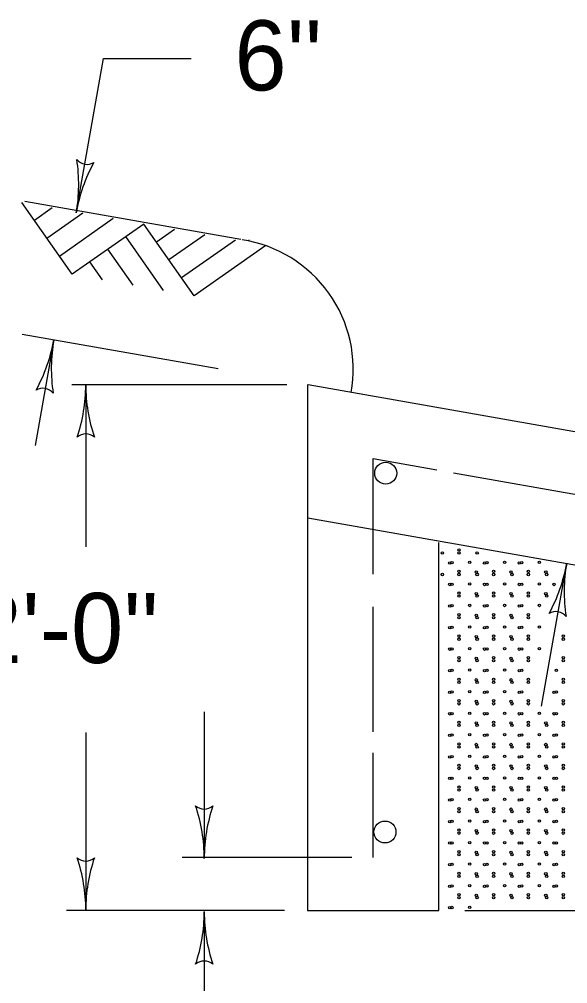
# Model space of a CAD drawing. Extents: x 1007 to 1035.5, y 1000.5 to 1021.5.
# Drawn here: x 1018.291 to 1019.855, y 1009.402 to 1012.153 of the extents above; entities that cross this region are included whole.
import ezdxf

# ---------------------------------------------------------------- set-up
doc = ezdxf.new("R2010")
doc.units = 0
for name, color, linetype in [('Level 1', 7, 'Continuous'), ('Level 2', 7, 'Continuous'), ('Level 4', 7, 'Continuous')]:
    doc.layers.add(name, color=color, linetype=linetype)

msp = doc.modelspace()

# ---------------------------------------------------------------- linework, layer by layer
at = {"layer": 'Level 1'}
for p, q in [((1018.4532, 1011.6013), (1018.5308, 1012.0413)), ((1018.5308, 1012.0413), (1018.7808, 1012.0413)), ((1018.4413, 1011.4258), (1018.2979, 1011.6306)), ((1018.9228, 1011.5253), (1018.3066, 1011.6339)), ((1018.3849, 1011.6153), (1018.3338, 1011.5794)), ((1018.472, 1011.5999), (1018.3696, 1011.5282)), ((1018.559, 1011.5846), (1018.4054, 1011.477)), ((1018.6461, 1011.5692), (1018.4413, 1011.4258)), ((1018.7895, 1011.3644), (1018.6461, 1011.5692)), ((1018.7024, 1011.3798), (1018.5949, 1011.5333)), ((1018.7332, 1011.5538), (1018.6819, 1011.518)), ((1018.8203, 1011.5385), (1018.7178, 1011.4668)), ((1018.9073, 1011.5232), (1018.7537, 1011.4156)), ((1018.9943, 1011.5078), (1018.7895, 1011.3644)), ((1018.6154, 1011.3951), (1018.5438, 1011.4975)), ((1018.5283, 1011.4104), (1018.4925, 1011.4617)), ((1018.8577, 1011.156), (1018.2994, 1011.2545)), ((1018.3893, 1011.2387), (1018.3361, 1010.9372)), ((1019.0541, 1011.1107), (1018.4409, 1011.1107)), ((1018.4805, 1011.111), (1018.4805, 1010.6478)), ((1019.1125, 1011.111), (1019.1125, 1009.611)), ((1020.5898, 1010.8506), (1019.1148, 1011.1107)), ((1020.5902, 1010.4697), (1019.1138, 1010.73)), ((1019.4875, 1009.611), (1019.4875, 1010.6607)), ((1019.7804, 1010.1938), (1019.8523, 1010.6014)), ((1018.8184, 1010.1775), (1018.8184, 1009.7592)), ((1018.4805, 1010.1188), (1018.4805, 1009.611)), ((1019.2396, 1009.7619), (1018.7555, 1009.7619)), ((1019.047, 1009.611), (1018.4253, 1009.611)), ((1018.8184, 1009.6072), (1018.8184, 1009.2469)), ((1019.1125, 1009.611), (1019.4875, 1009.611)), ((1019.5615, 1009.611), (1020.5023, 1009.611))]:
    msp.add_line(p, q, dxfattribs=at)
for centre, radius, start, end in [((1017.9916, 1011.6827), 0.4688, 349.9895, 8.6583), ((1018.4842, 1011.7768), 0.0375, 218.7641, 300.8808), ((1018.9148, 1011.5198), 0.4688, 151.3367, 169.9834), ((1017.9916, 1011.6827), 0.4688, 349.9773, 349.9895), ((1018.8686, 1011.1541), 0.375, 349.9439, 81.1703), ((1018.875, 1011.1548), 0.375, 78.9387, 79.1264), ((1017.9276, 1011.3201), 0.4687, 331.3434, 349.9901), ((1018.8509, 1011.1572), 0.4687, 169.9962, 188.665), ((1018.8509, 1011.1572), 0.4687, 169.984, 169.9962), ((1018.3582, 1011.0631), 0.0375, 38.7708, 120.8875), ((1018.0118, 1011.111), 0.4687, 341.3472, 359.9939), ((1018.0118, 1011.111), 0.4687, 341.3472, 359.9939), ((1018.9492, 1011.111), 0.4687, 179.9878, 180), ((1018.9492, 1011.111), 0.4687, 179.9878, 180), ((1018.9492, 1011.111), 0.4687, 180, 198.6688), ((1018.9492, 1011.111), 0.4687, 180, 198.6688), ((1018.4805, 1010.9328), 0.0375, 48.7746, 130.8913), ((1018.4805, 1010.9328), 0.0375, 48.7746, 130.8913), ((1019.3906, 1010.6828), 0.4688, 331.3539, 350.0006), ((1019.3906, 1010.6828), 0.4688, 331.3539, 350.0006), ((1020.3139, 1010.5201), 0.4688, 170.0067, 188.6755), ((1020.3139, 1010.5201), 0.4688, 170.0067, 188.6755), ((1020.3139, 1010.5201), 0.4688, 169.9945, 170.0067), ((1020.3139, 1010.5201), 0.4688, 169.9945, 170.0067), ((1019.8213, 1010.4259), 0.0375, 38.7813, 120.898), ((1019.8213, 1010.4259), 0.0375, 38.7813, 120.898), ((1018.8185, 1009.9374), 0.0375, 228.7746, 310.8913), ((1018.3497, 1009.7592), 0.4688, 0, 18.6688), ((1019.2872, 1009.7592), 0.4688, 161.3472, 179.9939), ((1018.4806, 1009.7892), 0.0375, 228.7746, 310.8913), ((1018.0118, 1009.611), 0.4688, 0, 18.6688), ((1018.9492, 1009.611), 0.4688, 161.3472, 179.9939), ((1018.3497, 1009.7592), 0.4688, 359.9878, 0), ((1018.0118, 1009.611), 0.4688, 359.9878, 0), ((1018.3497, 1009.6072), 0.4688, 341.3472, 359.9939), ((1019.2872, 1009.6072), 0.4688, 179.9878, 180), ((1019.2872, 1009.6072), 0.4688, 180, 198.6688), ((1018.8184, 1009.4289), 0.0375, 48.7746, 130.8913)]:
    msp.add_arc(centre, radius, start, end, dxfattribs=at)
at = {"layer": 'Level 2'}
for p, q in [((1019.3, 1010.5707), (1019.3, 1010.9002)), ((1019.3, 1010.9002), (1019.4819, 1010.8681)), ((1019.5296, 1010.8597), (1019.9838, 1010.7796)), ((1019.3, 1010.1201), (1019.3, 1010.4772)), ((1019.3, 1009.7619), (1019.3, 1010.0606))]:
    msp.add_line(p, q, dxfattribs=at)
for centre in [(1019.3361, 1010.8584), (1019.3338, 1009.8346)]:
    msp.add_circle(centre, 0.0313, dxfattribs=at)
at = {"layer": 'Level 4'}
for centre in [(1019.4977, 1010.6308), (1019.5448, 1010.6394), (1019.5448, 1010.6308), (1019.5968, 1010.6308), (1019.5187, 1010.6023), (1019.5254, 1010.6031), (1019.5758, 1010.6039), (1019.6178, 1010.6023), (1019.6246, 1010.6031), (1019.675, 1010.6039), (1019.717, 1010.6023), (1019.7238, 1010.6031), (1019.7742, 1010.6039), (1019.4977, 1010.5693), (1019.5448, 1010.5779), (1019.5448, 1010.5693), (1019.5943, 1010.5762), (1019.5968, 1010.5693), (1019.6439, 1010.5779), (1019.6439, 1010.5693), (1019.6935, 1010.5762), (1019.696, 1010.5693), (1019.7431, 1010.5779), (1019.7431, 1010.5693), (1019.7927, 1010.5762), (1019.7952, 1010.5693), (1019.5187, 1010.5408), (1019.5254, 1010.5416), (1019.5758, 1010.5424), (1019.6178, 1010.5408), (1019.6246, 1010.5416), (1019.675, 1010.5424), (1019.717, 1010.5408), (1019.7238, 1010.5416), (1019.7742, 1010.5424), (1019.8162, 1010.5408), (1019.5448, 1010.5164), (1019.5448, 1010.5078), (1019.5943, 1010.5147), (1019.5968, 1010.5078), (1019.6439, 1010.5164), (1019.6439, 1010.5078), (1019.6935, 1010.5147), (1019.696, 1010.5078), (1019.7431, 1010.5164), (1019.7431, 1010.5078), (1019.7927, 1010.5147), (1019.7952, 1010.5078), (1019.5187, 1010.4793), (1019.5254, 1010.4801), (1019.5758, 1010.4809), (1019.6178, 1010.4793), (1019.6246, 1010.4801), (1019.675, 1010.4809), (1019.717, 1010.4793), (1019.7238, 1010.4801), (1019.7742, 1010.4809), (1019.5448, 1010.4549), (1019.5943, 1010.4532), (1019.6439, 1010.4549), (1019.6935, 1010.4532), (1019.7431, 1010.4549), (1019.5448, 1010.4463), (1019.5968, 1010.4463), (1019.6439, 1010.4463), (1019.696, 1010.4463), (1019.7431, 1010.4463), (1019.5187, 1010.4178), (1019.5254, 1010.4186), (1019.5758, 1010.4194), (1019.6178, 1010.4178), (1019.6246, 1010.4186), (1019.675, 1010.4194), (1019.717, 1010.4178), (1019.7238, 1010.4186), (1019.7742, 1010.4194), (1019.5448, 1010.3934), (1019.5448, 1010.3848), (1019.5943, 1010.3917), (1019.5968, 1010.3848), (1019.6439, 1010.3934), (1019.6439, 1010.3848), (1019.6935, 1010.3917), (1019.696, 1010.3848), (1019.7431, 1010.3934), (1019.7431, 1010.3848), (1019.8423, 1010.3934), (1019.8423, 1010.3848), (1019.5187, 1010.3563), (1019.5254, 1010.3571), (1019.5758, 1010.3579), (1019.6178, 1010.3563), (1019.6246, 1010.3571), (1019.675, 1010.3579), (1019.717, 1010.3563), (1019.7238, 1010.3571), (1019.7742, 1010.3579), (1019.5448, 1010.3319), (1019.5448, 1010.3233), (1019.5943, 1010.3302), (1019.5968, 1010.3233), (1019.6439, 1010.3319), (1019.6439, 1010.3233), (1019.6935, 1010.3302), (1019.696, 1010.3233), (1019.7431, 1010.3319), (1019.7431, 1010.3233), (1019.8423, 1010.3319), (1019.8423, 1010.3233), (1019.5187, 1010.2948), (1019.5254, 1010.2956), (1019.5758, 1010.2964), (1019.6178, 1010.2948), (1019.6246, 1010.2956), (1019.675, 1010.2964), (1019.717, 1010.2948), (1019.7238, 1010.2956), (1019.8229, 1010.2956), (1019.5448, 1010.2704), (1019.5448, 1010.2618), (1019.5943, 1010.2687), (1019.5968, 1010.2618), (1019.6439, 1010.2704), (1019.6439, 1010.2618), (1019.6935, 1010.2687), (1019.696, 1010.2618), (1019.7431, 1010.2704), (1019.7431, 1010.2618), (1019.8423, 1010.2704), (1019.8423, 1010.2618), (1019.5187, 1010.2333), (1019.5254, 1010.2341), (1019.5758, 1010.2349), (1019.6178, 1010.2333), (1019.6246, 1010.2341), (1019.675, 1010.2349), (1019.717, 1010.2333), (1019.7238, 1010.2341), (1019.8162, 1010.2333), (1019.8229, 1010.2341), (1019.5448, 1010.2089), (1019.5943, 1010.2072), (1019.6439, 1010.2089), (1019.6935, 1010.2072), (1019.7431, 1010.2089), (1019.8423, 1010.2089), (1019.5448, 1010.2003), (1019.5968, 1010.2003), (1019.6439, 1010.2003), (1019.696, 1010.2003), (1019.7431, 1010.2003), (1019.8423, 1010.2003), (1019.5187, 1010.1718), (1019.5254, 1010.1726), (1019.5758, 1010.1734), (1019.6178, 1010.1718), (1019.6246, 1010.1726), (1019.675, 1010.1734), (1019.717, 1010.1718), (1019.7238, 1010.1726), (1019.7742, 1010.1734), (1019.8162, 1010.1718), (1019.8229, 1010.1726), (1019.5448, 1010.1474), (1019.5448, 1010.1388), (1019.5943, 1010.1457), (1019.5968, 1010.1388), (1019.6439, 1010.1474), (1019.6439, 1010.1388), (1019.6935, 1010.1457), (1019.696, 1010.1388), (1019.7431, 1010.1474), (1019.7431, 1010.1388), (1019.7927, 1010.1457), (1019.7952, 1010.1388), (1019.8423, 1010.1474), (1019.8423, 1010.1388), (1019.5187, 1010.1103), (1019.5254, 1010.1111), (1019.5758, 1010.1119), (1019.6178, 1010.1103), (1019.6246, 1010.1111), (1019.675, 1010.1119), (1019.717, 1010.1103), (1019.7238, 1010.1111), (1019.7742, 1010.1119), (1019.8162, 1010.1103), (1019.8229, 1010.1111), (1019.5448, 1010.0859), (1019.5448, 1010.0773), (1019.5943, 1010.0842), (1019.5968, 1010.0773), (1019.6439, 1010.0859), (1019.6439, 1010.0773), (1019.6935, 1010.0842), (1019.696, 1010.0773), (1019.7431, 1010.0859), (1019.7431, 1010.0773), (1019.7927, 1010.0842), (1019.7952, 1010.0773), (1019.8423, 1010.0859), (1019.8423, 1010.0773), (1019.5187, 1010.0488), (1019.5254, 1010.0496), (1019.5758, 1010.0504), (1019.6178, 1010.0488), (1019.6246, 1010.0496), (1019.675, 1010.0504), (1019.717, 1010.0488), (1019.7238, 1010.0496), (1019.7742, 1010.0504), (1019.8162, 1010.0488), (1019.8229, 1010.0496), (1019.5448, 1010.0244), (1019.5448, 1010.0158), (1019.5943, 1010.0227), (1019.5968, 1010.0158), (1019.6439, 1010.0244), (1019.6439, 1010.0158), (1019.6935, 1010.0227), (1019.696, 1010.0158), (1019.7431, 1010.0244), (1019.7431, 1010.0158), (1019.7927, 1010.0227), (1019.7952, 1010.0158), (1019.8423, 1010.0244), (1019.8423, 1010.0158), (1019.5187, 1009.9873), (1019.5254, 1009.9881), (1019.5758, 1009.9889), (1019.6178, 1009.9873), (1019.6246, 1009.9881), (1019.675, 1009.9889), (1019.717, 1009.9873), (1019.7238, 1009.9881), (1019.7742, 1009.9889), (1019.8162, 1009.9873), (1019.8229, 1009.9881), (1019.5448, 1009.9629), (1019.5943, 1009.9612), (1019.6439, 1009.9629), (1019.6935, 1009.9612), (1019.7431, 1009.9629), (1019.7927, 1009.9612), (1019.8423, 1009.9629), (1019.5448, 1009.9543), (1019.5968, 1009.9543), (1019.6439, 1009.9543), (1019.696, 1009.9543), (1019.7431, 1009.9543), (1019.7952, 1009.9543), (1019.8423, 1009.9543), (1019.5187, 1009.9258), (1019.5254, 1009.9266), (1019.5448, 1009.9014), (1019.5758, 1009.9274), (1019.6178, 1009.9258), (1019.6246, 1009.9266), (1019.6439, 1009.9014), (1019.675, 1009.9274), (1019.717, 1009.9258), (1019.7238, 1009.9266), (1019.7431, 1009.9014), (1019.7742, 1009.9274), (1019.8162, 1009.9258), (1019.8229, 1009.9266), (1019.8423, 1009.9014), (1019.5448, 1009.8928), (1019.5943, 1009.8997), (1019.5968, 1009.8928), (1019.6439, 1009.8928), (1019.6935, 1009.8997), (1019.696, 1009.8928), (1019.7431, 1009.8928), (1019.7927, 1009.8997), (1019.7952, 1009.8928), (1019.8423, 1009.8928), (1019.5187, 1009.8643), (1019.5254, 1009.8651), (1019.5758, 1009.8659), (1019.6178, 1009.8643), (1019.6246, 1009.8651), (1019.675, 1009.8659), (1019.717, 1009.8643), (1019.7238, 1009.8651), (1019.7742, 1009.8659), (1019.8162, 1009.8643), (1019.8229, 1009.8651), (1019.5448, 1009.8399), (1019.5448, 1009.8313), (1019.5943, 1009.8382), (1019.5968, 1009.8313), (1019.6439, 1009.8399), (1019.6439, 1009.8313), (1019.6935, 1009.8382), (1019.696, 1009.8313), (1019.7431, 1009.8399), (1019.7431, 1009.8313), (1019.7927, 1009.8382), (1019.7952, 1009.8313), (1019.8423, 1009.8399), (1019.8423, 1009.8313), (1019.5187, 1009.8028), (1019.5254, 1009.8036), (1019.5758, 1009.8044), (1019.6178, 1009.8028), (1019.6246, 1009.8036), (1019.675, 1009.8044), (1019.717, 1009.8028), (1019.7238, 1009.8036), (1019.7742, 1009.8044), (1019.8162, 1009.8028), (1019.8229, 1009.8036), (1019.5448, 1009.7784), (1019.5448, 1009.7698), (1019.5943, 1009.7767), (1019.5968, 1009.7698), (1019.6439, 1009.7784), (1019.6439, 1009.7698), (1019.6935, 1009.7767), (1019.696, 1009.7698), (1019.7431, 1009.7784), (1019.7431, 1009.7698), (1019.7927, 1009.7767), (1019.7952, 1009.7698), (1019.8423, 1009.7784), (1019.8423, 1009.7698), (1019.5187, 1009.7413), (1019.5254, 1009.7421), (1019.5758, 1009.7429), (1019.6178, 1009.7413), (1019.6246, 1009.7421), (1019.675, 1009.7429), (1019.717, 1009.7413), (1019.7238, 1009.7421), (1019.7742, 1009.7429), (1019.8162, 1009.7413), (1019.8229, 1009.7421), (1019.5448, 1009.7169), (1019.5448, 1009.7083), (1019.5943, 1009.7152), (1019.5968, 1009.7083), (1019.6439, 1009.7169), (1019.6439, 1009.7083), (1019.6935, 1009.7152), (1019.696, 1009.7083), (1019.7431, 1009.7169), (1019.7431, 1009.7083), (1019.7927, 1009.7152), (1019.7952, 1009.7083), (1019.8423, 1009.7169), (1019.8423, 1009.7083), (1019.5254, 1009.6806), (1019.5758, 1009.6814), (1019.6246, 1009.6806), (1019.675, 1009.6814), (1019.7238, 1009.6806), (1019.7742, 1009.6814), (1019.8229, 1009.6806), (1019.5187, 1009.6798), (1019.5448, 1009.6554), (1019.5943, 1009.6537), (1019.6178, 1009.6798), (1019.6439, 1009.6554), (1019.6935, 1009.6537), (1019.717, 1009.6798), (1019.7431, 1009.6554), (1019.7927, 1009.6537), (1019.8162, 1009.6798), (1019.8423, 1009.6554), (1019.5448, 1009.6468), (1019.5968, 1009.6468), (1019.6439, 1009.6468), (1019.696, 1009.6468), (1019.7431, 1009.6468), (1019.7952, 1009.6468), (1019.8423, 1009.6468), (1019.5187, 1009.6183), (1019.5254, 1009.6191), (1019.5758, 1009.6199)]:
    msp.add_circle(centre, 0.00339, dxfattribs=at)

# ---------------------------------------------------------------- texts
at = {"layer": 'Level 1'}
for s, p in [("6''", (1018.9047, 1011.9505)), ("2'-0''", (1018.1497, 1010.3167))]:
    msp.add_text(s, height=0.2, dxfattribs=at).set_placement(p)

doc.saveas('drawing.dxf')
